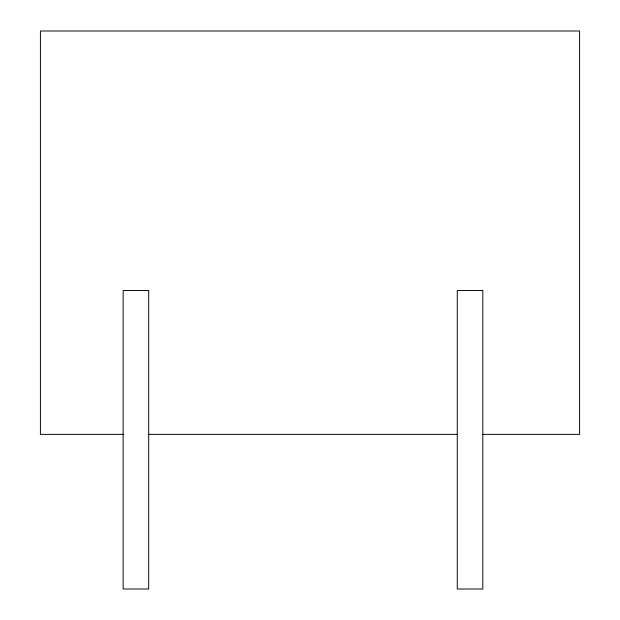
<?xml version="1.0" encoding="UTF-8"?>
<svg xmlns="http://www.w3.org/2000/svg" width="620" height="620" viewBox="0 0 620 620"><rect width="100%" height="100%" fill="white"/><g stroke="black" fill="none" stroke-linecap="round" stroke-linejoin="round"><path stroke-width="0.93" d="M123.659 434.372L40.409 434.372L40.409 31L579.591 31L579.591 434.372L482.786 434.372M148.692 434.372L457.622 434.372M148.692 290.501L123.14 290.501L123.14 589L148.692 589L148.692 290.501M482.802 290.501L457.258 290.501L457.258 589L482.802 589L482.802 290.501"/></g></svg>
